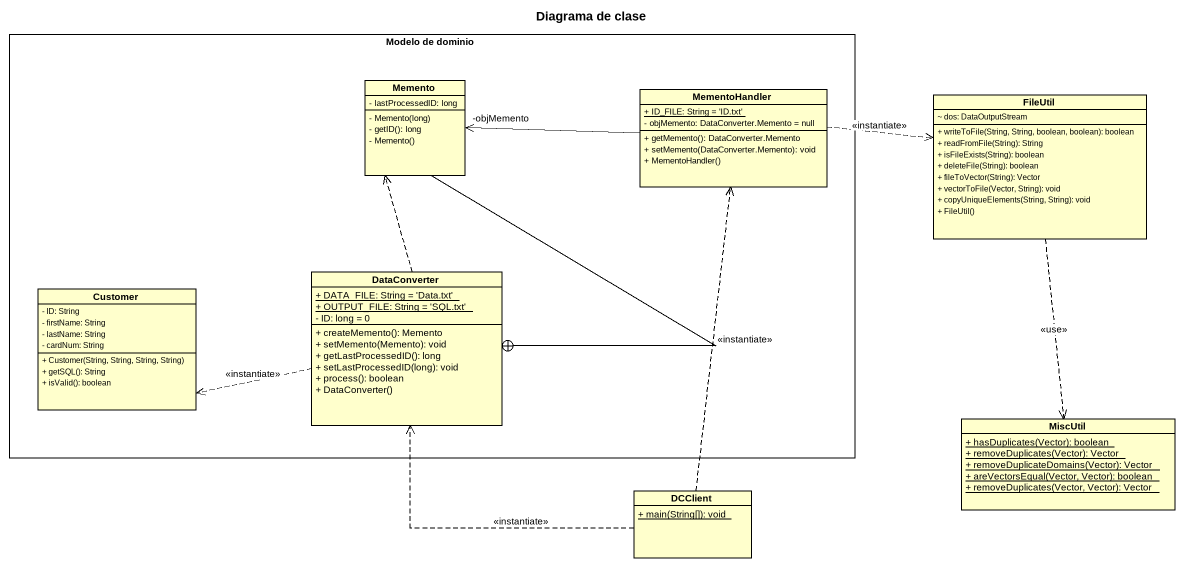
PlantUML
@startuml
title Diagrama de clase
hide circle
hide empty members
skinparam classAttributeIconSize 0
rectangle "Modelo de dominio" as Modelo_de_dominio {
  class Memento {
    - lastProcessedID: long
    - Memento(long)
    - getID(): long
    - Memento()
  }
  class MementoHandler {
    {static} + ID_FILE: String = 'ID.txt'
    - objMemento: DataConverter.Memento = null
    + getMemento(): DataConverter.Memento
    + setMemento(DataConverter.Memento): void
    + MementoHandler()
  }
  class DataConverter {
    {static} + DATA_FILE: String = 'Data.txt'
    {static} + OUTPUT_FILE: String = 'SQL.txt'
    - ID: long = 0
    + createMemento(): Memento
    + setMemento(Memento): void
    + getLastProcessedID(): long
    + setLastProcessedID(long): void
    + process(): boolean
    + DataConverter()
  }
  class Customer {
    - ID: String
    - firstName: String
    - lastName: String
    - cardNum: String
    + Customer(String, String, String, String)
    + getSQL(): String
    + isValid(): boolean
  }
}
class FileUtil {
  ~ dos: DataOutputStream
  + writeToFile(String, String, boolean, boolean): boolean
  + readFromFile(String): String
  + isFileExists(String): boolean
  + deleteFile(String): boolean
  + fileToVector(String): Vector
  + vectorToFile(Vector, String): void
  + copyUniqueElements(String, String): void
  + FileUtil()
}
class MiscUtil {
  {static} + hasDuplicates(Vector): boolean
  {static} + removeDuplicates(Vector): Vector
  {static} + removeDuplicateDomains(Vector): Vector
  {static} + areVectorsEqual(Vector, Vector): boolean
  {static} + removeDuplicates(Vector, Vector): Vector
}
class DCClient {
  {static} + main(String[]): void
}
Memento --+ DataConverter
MementoHandler -left-> "-objMemento" Memento
MementoHandler .right.> FileUtil : <<instantiate>>
FileUtil ..> MiscUtil : <<use>>
DataConverter .up.> Memento
DataConverter .left.> Customer : <<instantiate>>
DCClient .up.> MementoHandler : <<instantiate>>
DCClient .up.> DataConverter : <<instantiate>>
@enduml
